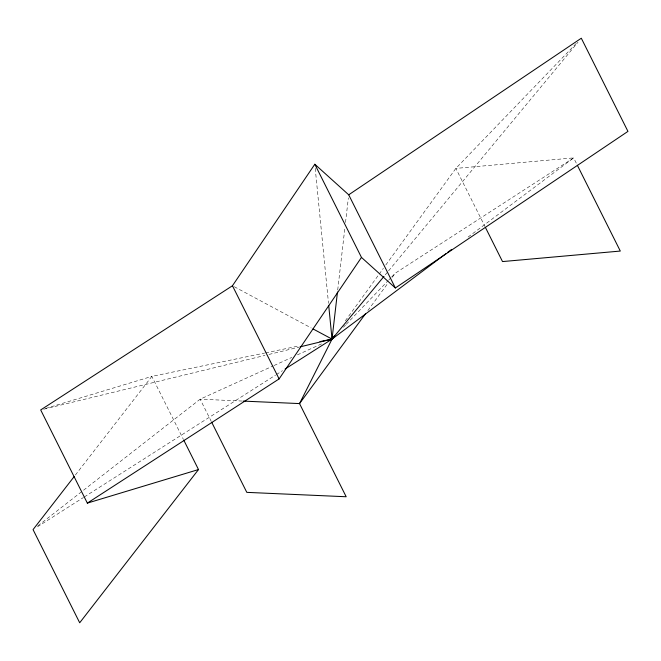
<?xml version="1.0" encoding="UTF-8"?>
<svg xmlns="http://www.w3.org/2000/svg" width="661" height="661" viewBox="0 0 661 661"><rect width="100%" height="100%" fill="white"/><g stroke="black" fill="none" stroke-linecap="round" stroke-linejoin="round"><path stroke-width="0.5" stroke-dasharray="3.31 2.48" d="M337.713 289.981L344.926 227.558M345.521 222.443L348.364 197.879M345.323 320.792L378.546 274.993M379.15 274.158L383.372 268.325M385.793 264.995L455.859 168.406L577.02 42.659M367.871 310.53L388.007 283.106M392.279 277.298L395.336 273.142L573.657 157.888L576.888 164.349M75.387 475.011L151.848 376.398L264.59 353.065M385.305 274.802L387.933 271.63M388.594 270.828L578.011 42.188M343.414 327.245L345.546 325.022M346.257 324.287L388.222 280.553M388.932 279.81L391.064 277.587M391.775 276.843L395.336 273.142M37.917 525.817L200.143 399.194L273.1 365.954M468.095 237.059L573.657 157.888L455.859 168.406L484.967 226.516M37.396 526.842L83.46 497.493M84.327 496.94L275.538 375.101M276.405 374.547L282.487 370.672M274.042 365.525L291.807 357.427M297.425 354.874L322.675 343.365M45.609 408.457L151.848 376.398L183.254 439.119M43.7 409.217L264.954 355.42M268.961 354.445L298.995 347.141M265.59 352.858L298.813 345.984M242.149 401.053L200.143 399.194L211.231 421.33M234.267 286.725L311.207 327.947M315.223 168.34L328.509 303.316"/><path stroke-width="0.99" d="M337.474 292.03L332.029 339.11L299.532 403.59L346.182 496.75L246.801 492.362L211.694 422.255M183.717 440.044L198.498 469.558L87.343 503.112L40.693 409.944L232.457 285.75L314.818 164.25L348.719 194.805L395.369 287.973L627.95 131.39L581.3 38.222L348.719 194.805M87.343 503.112L279.107 378.918L361.468 257.41L314.818 164.25M334.449 335.78L332.029 339.11L285.098 369.012M365.434 313.851L299.532 403.59L243.174 401.095M74.123 476.639L33.05 529.61L79.7 622.778L198.498 469.558M383.991 276.389L332.029 339.11L329.228 340.382M333.45 337.622L332.029 339.11L299.995 346.893M445.836 253.758L332.029 339.11L319.949 341.605M447.48 252.519L451.603 249.428M313.017 328.922L332.029 339.11L328.707 305.365M361.468 257.41L395.369 287.973M577.35 165.275L620.307 251.056L502.517 261.574L485.422 227.442M232.457 285.75L279.107 378.918"/></g></svg>
